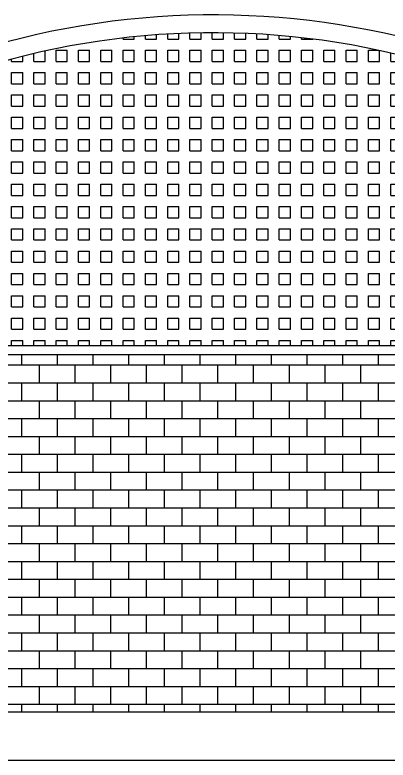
# Model space of a CAD drawing. Header units: metres. Extents: x -28 to 260, y 30 to 125.
# Drawn here: x 232.46 to 236.64, y 112.58 to 120.92 of the extents above; entities that cross this region are included whole.
import ezdxf

# ---------------------------------------------------------------- set-up
doc = ezdxf.new("R2010")
doc.units = ezdxf.units.M
doc.header["$LTSCALE"] = 0.01
doc.header["$MEASUREMENT"] = 0
for name, color, linetype in [('0.1', 2, 'Continuous'), ('0.18', 1, 'Continuous'), ('0.35', 3, 'Continuous'), ('tierra', 9, 'Continuous')]:
    doc.layers.add(name, color=color, linetype=linetype)

msp = doc.modelspace()

# ---------------------------------------------------------------- hatches: boundary and pattern name
at = {"layer": '0.1'}
h = msp.add_hatch(dxfattribs=at)
h.set_pattern_fill('SQUARE', color=256, angle=360, style=0)
h.set_pattern_definition([(360, (262.16984, -61.60051), (3e-17, 0.125), [0.125, -0.125]), (90, (262.16984, -61.60051), (-0.125, 4e-17), [0.125, -0.125])])
h.paths.add_polyline_path([(237.7511, 119.3113), (237.6746, 119.3113), (237.6746, 119.4118), (237.6746, 120.0118), (237.6746, 120.1123), (237.6746, 120.1975, 0.16141), (232.1277, 120.3416), (232.1277, 119.5691), (232.1277, 119.4686), (232.0511, 119.4686), (232.0511, 117.2152), (237.7511, 117.2152)])
h = msp.add_hatch(dxfattribs=at)
h.set_pattern_fill('AR-B816', color=256, scale=0.025, angle=180, style=0)
h.set_pattern_definition([(180, (74.12945, 0), (-2e-17, -0.2), []), (270, (74.12945, 0), (0.2, -0.2), [0.2, -0.2])])
h.paths.add_polyline_path([(232.0511, 117.1152), (232.0511, 113.1152), (237.7511, 113.1152), (237.7511, 117.1152)])
h.paths.add_polyline_path([(238.0511, 113.1152), (243.7511, 113.1152), (243.7511, 117.1152), (238.0511, 117.1152)])

# ---------------------------------------------------------------- linework, layer by layer
at = {"layer": '0.18'}
for p, q in [((237.7511, 117.2152), (232.0511, 117.2152)), ((237.7511, 117.1152), (232.0511, 117.1152))]:
    msp.add_line(p, q, dxfattribs=at)
at = {"layer": '0.35'}
for radius in [9.0182, 8.8182]:
    msp.add_arc((234.6838, 111.902), radius, 52.34307, 122.6321, dxfattribs=at)
at = {"layer": 'tierra'}
for p, q in [((197.4674, 113.1152), (244.3472, 113.1152)), ((196.8015, 112.5752), (259.8868, 112.5752))]:
    msp.add_line(p, q, dxfattribs=at)

doc.saveas('drawing.dxf')
